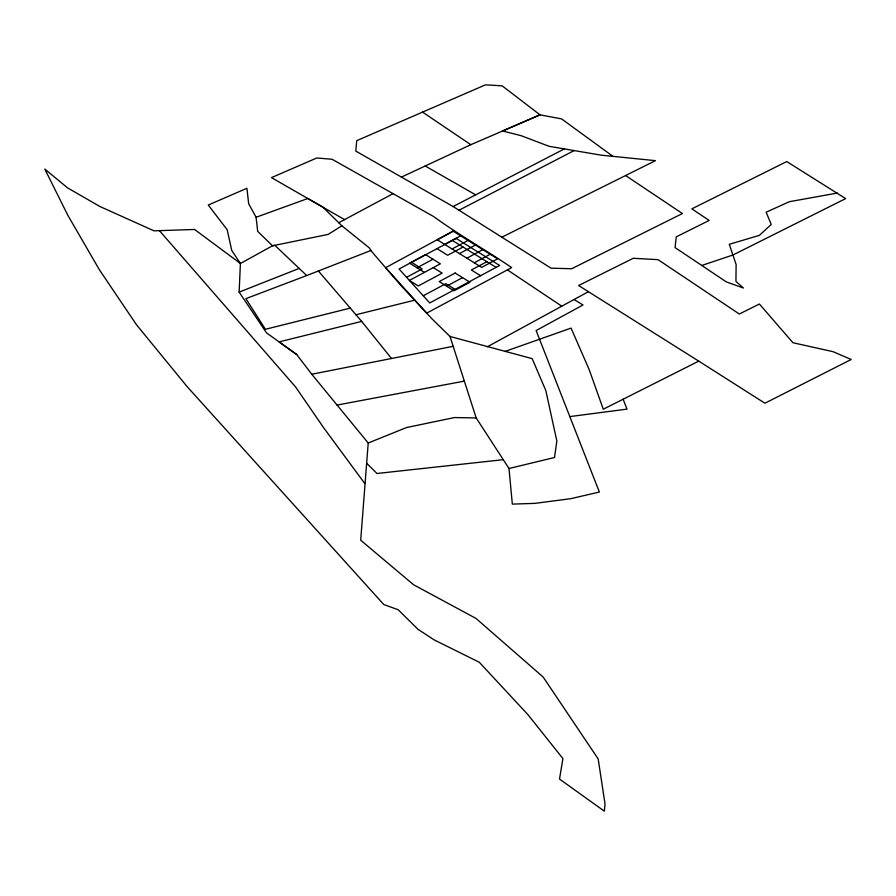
<?xml version="1.0" encoding="UTF-8"?>
<svg xmlns="http://www.w3.org/2000/svg" width="896" height="896" viewBox="0 0 896 896"><rect width="100%" height="100%" fill="white"/><g stroke="black" fill="none" stroke-linecap="round" stroke-linejoin="round"><path stroke-width="1.34" d="M370.81 250.522L369.522 248.069L341.891 225.803L328.182 234.394L272.53 245.784L240.408 263.491L194.578 229.466L154 230.832L99.938 206.517L67.514 187.846L44.8 169.053L67.805 215.242L99.322 269.662L136.472 324.744L187.208 386.714L383.79 604.542L398.194 609.75L417.928 629.25L433.966 639.789L479.304 662.278L527.946 714.661L562.934 758.61L559.496 779.038L604.341 811.16L605.013 803.947L598.181 758.946L543.189 677.074L476.056 618.464L413.605 584.763L360.696 540.21L368.211 443.016L311.774 374.248L296.688 354.514L266.526 332.875L239.142 292.118L240.408 263.491L231.75 250.466L227.181 229.723L208.264 205.038L246.915 188.283L248.674 203.784L256.099 217.258L257.678 231.347L272.53 245.784L274.837 245.314L306.701 275.554L370.81 250.522L401.699 286.35L432.208 319.054L450.005 336.47L476.168 417.928L509.006 468.496L512.333 504.112L534.89 503.373L570.685 498.691L599.368 492.05L536.133 330.546L583.005 304.987L574.056 299.51M487.39 346.752L588.414 291.682M454.272 230.462L385.616 267.691L426.698 313.141L511.683 267.59C486.024 250.163 458.763 234.797 433.787 216.653L332.102 159.264L316.792 157.987L271.488 177.621L344.557 219.621M256.099 217.258L307.821 198.509L322.974 207.211L338.755 222.723L393.008 193.67M444.696 244.384L460.622 235.85M417.032 267.781L432.97 259.235M452.088 248.987L468.026 240.442M406.571 277.312L422.195 268.946L411.544 262.326M463.053 247.05L447.686 255.282L437.035 248.651M459.48 253.59L475.418 245.045M466.883 258.194L482.821 249.648M474.275 262.786L490.213 254.251M423.259 295.781L445.861 283.662L455.056 289.386M486.886 261.688L471.363 269.998L480.547 275.71M446.622 286.182L462.549 277.637M612.797 156.251L561.579 118.888L540.019 114.845L502.152 85.837L485.475 84.84L356.742 140.661L355.768 151.077L453.118 206.528L564.346 148.904M458.998 210.235L574.157 150.573M698.757 361.133L578.603 285.51L633.259 258.283L658.022 259.65L739.334 314.026L759.405 304.013L792.96 342.742L833 351.658L851.2 359.486L764.926 403.222L698.757 361.133L603.277 409.214L589.232 369.768L571.077 328.104L504.907 351.467M501.85 237.205L655.435 160.653L601.238 155.176L549.102 146.306L521.035 135.654L502.566 130.995L540.019 114.845L470.814 144.693L401.442 177.094M368.211 443.016L406.549 427.538L454.474 417.558L476.168 417.928M239.142 292.118L299.186 268.408M306.701 275.554L245.874 298.659L265.418 329.28L350.269 308.123M701.77 265.462L732.906 255.013L845.645 198.61L786.744 161.56L691.824 208.858L709.162 220.45L676.234 236.858L675.069 247.598L726.365 281.915L743.434 288.03L735.93 281.411L736.12 264.533L729.288 244.294L759.36 235.379L771.221 224.426L766.136 212.195L789.376 201.712L837.334 193.043M355.958 314.754L414.613 300.194M391.518 358.501L361.67 321.406L279.093 341.891L296.688 354.514M509.006 468.496L554.512 457.509L556.842 441.022L545.81 390.51L532.179 358.646L450.005 336.47M311.774 374.248L453.197 346.315M337.075 405.07L464.453 381.091M569.856 416.595L627.01 409.125L623.123 399.213M503.272 459.682L376.97 473.491L366.509 463.075M425.197 165.995L475.664 194.858M452.334 240.453L496.126 267.366M433.294 267.624L442.176 273.146L418.275 285.958L409.394 280.437L440.362 263.838L425.566 254.632L409.629 263.178L424.424 272.384M453.118 206.528L551.051 268.173L571.659 268.744L682.427 213.539L625.598 175.526M507.405 269.886L561.803 306.197M422.576 112.112L470.814 144.693M338.755 222.723L341.891 225.803M159.421 230.653L295.646 387.038L323.904 428.086L364.773 483.515M318.382 270.995L361.67 321.406M453.23 231.246L437.293 239.792L481.678 267.389L497.616 258.843L453.23 231.246M456.142 238.414L399.067 269.002L429.744 302.949L499.654 265.474L456.142 238.414M455.157 273.034L439.219 281.579L454.014 290.786L469.952 282.24L455.157 273.034"/></g></svg>
